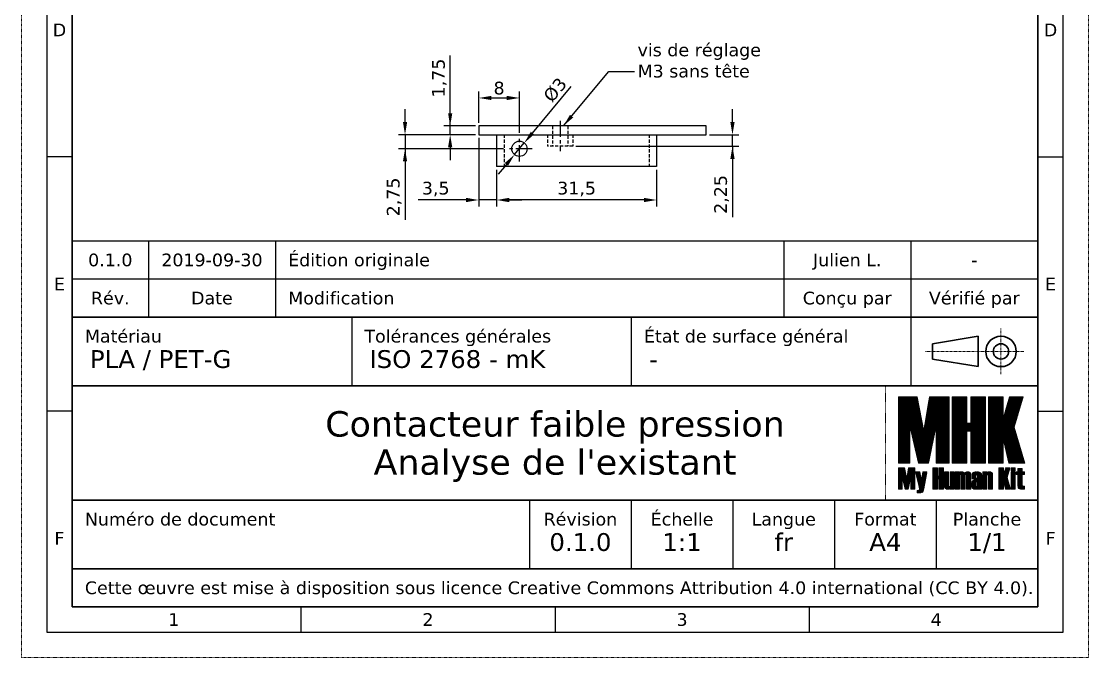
# Model space of a CAD drawing. Header units: millimetres. Extents: x 0 to 210, y 0 to 297.
# Drawn here: x 0 to 210, y 0 to 125.2 of the extents above; entities that cross this region are included whole.
import ezdxf
from ezdxf.enums import TextEntityAlignment as Align

# ---------------------------------------------------------------- set-up
doc = ezdxf.new("R2010")
doc.units = ezdxf.units.MM
doc.header["$LTSCALE"] = 0.1
for name, pattern in [('AXES', [2, 1.25, -0.25, 0.25, -0.25]), ('CENTER', [50.8, 31.75, -6.35, 6.35, -6.35]), ('HIDDEN', [9.525, 6.35, -3.175]), ('PHANTOM', [2.5, 1.25, -0.25, 0.25, -0.25, 0.25, -0.25])]:
    doc.linetypes.add(name, pattern=pattern)
for name, color, linetype in [('axe', 2, 'CENTER'), ('cache', 6, 'HIDDEN'), ('cotes', 4, 'Continuous')]:
    doc.layers.add(name, color=color, linetype=linetype)
doc.layers.add('traits_axes', color=2, linetype='AXES', lineweight=15)
doc.layers.add('traits_forts', color=4, linetype='Continuous', lineweight=30)
doc.layers.add('traits_fantomes', color=252, linetype='PHANTOM', lineweight=15, plot=False)
doc.styles.add('cotes', font='DejaVuSansMono.ttf')
doc.styles.add('DejaVu Sans', font='DejaVuSans.ttf')
doc.styles.add('DejaVu Sans Mono', font='DejaVuSansMono.ttf')
doc.dimstyles.new('ISO-25', dxfattribs={"dimtxt": 2.5, "dimasz": 2.5, "dimexe": 1.25, "dimexo": 0.625, "dimtad": 1, "dimtxsty": 'cotes', "dimcen": 0, "dimadec": 0, "dimazin": 0, "dimtfac": 1, "dimtmove": 0, "dimatfit": 3, "dimfxl": 1, "dimarcsym": 0})
pattern_1 = [(45, (-13286.8596, 13180.055), (-1.43684098, 1.43684098), [])]

# ---------------------------------------------------------------- blocks, each defined once
blk = doc.blocks.new('*D25')
at = {"layer": 'cotes', "color": 0, "lineweight": -2}
for p, q in [((75.49, 105.38), (75.49, 107.88)), ((89.38, 102.88), (74.24, 102.88)), ((75.49, 102.88), (75.49, 100.12)), ((94.88, 100.12), (74.24, 100.12)), ((75.49, 100.12), (75.49, 86.15)), ((75.49, 97.62), (75.49, 95.12))]:
    blk.add_line(p, q, dxfattribs=at)
at = {"layer": 'cotes', "color": 0}
for points in [[(75.08, 105.38), (75.91, 105.38), (75.49, 102.88)], [(75.91, 97.62), (75.08, 97.62), (75.49, 100.12)]]:
    blk.add_solid(points, dxfattribs=at)
at = {"layer": 'Defpoints', "color": 0}
for p in [(90, 102.88), (75.49, 100.12), (95.5, 100.12)]:
    blk.add_point(p, dxfattribs=at)
at = {"layer": 'cotes', "color": 0, "insert": (73.36, 90.64), "char_height": 2.5, "attachment_point": 5, "rotation": 90, "style": 'cotes'}
blk.add_mtext('2,75', dxfattribs=at)
blk = doc.blocks.new('*D26')
at = {"layer": 'cotes', "color": 0, "lineweight": -2}
for p, q in [((84.37, 104.62), (84.37, 118.45)), ((84.37, 107.12), (84.37, 109.62)), ((89.38, 104.62), (83.12, 104.62)), ((84.37, 102.88), (84.37, 104.62)), ((89.38, 102.88), (83.12, 102.88)), ((84.37, 100.38), (84.37, 97.87))]:
    blk.add_line(p, q, dxfattribs=at)
at = {"layer": 'cotes', "color": 0}
for points in [[(83.96, 107.12), (84.79, 107.12), (84.37, 104.62)], [(84.79, 100.38), (83.96, 100.38), (84.37, 102.88)]]:
    blk.add_solid(points, dxfattribs=at)
at = {"layer": 'Defpoints', "color": 0}
for p in [(84.37, 104.62), (90, 104.62), (90, 102.88)]:
    blk.add_point(p, dxfattribs=at)
at = {"layer": 'cotes', "color": 0, "insert": (82.26, 114.04), "char_height": 2.5, "attachment_point": 5, "rotation": 90, "style": 'cotes'}
blk.add_mtext('1,75', dxfattribs=at)
blk = doc.blocks.new('*D27')
at = {"layer": 'cotes', "color": 0, "lineweight": -2}
for p, q in [((90, 105.25), (90, 111.36)), ((98, 103.25), (98, 111.36)), ((92.5, 110.11), (95.5, 110.11))]:
    blk.add_line(p, q, dxfattribs=at)
at = {"layer": 'cotes', "color": 0}
for points in [[(92.5, 110.53), (92.5, 109.7), (90, 110.11)], [(95.5, 109.7), (95.5, 110.53), (98, 110.11)]]:
    blk.add_solid(points, dxfattribs=at)
at = {"layer": 'Defpoints', "color": 0}
for p in [(98, 110.11), (90, 104.62), (98, 102.62)]:
    blk.add_point(p, dxfattribs=at)
at = {"layer": 'cotes', "color": 0, "insert": (94, 112.04), "char_height": 2.5, "attachment_point": 5, "style": 'cotes'}
blk.add_mtext('8', dxfattribs=at)
blk = doc.blocks.new('*D28')
at = {"layer": 'cotes', "color": 0, "lineweight": -2}
for p, q in [((90, 102.25), (90, 88.79)), ((93.5, 96), (93.5, 88.79)), ((87.5, 90.04), (78.06, 90.04)), ((93.5, 90.04), (90, 90.04)), ((96, 90.04), (98.5, 90.04))]:
    blk.add_line(p, q, dxfattribs=at)
at = {"layer": 'cotes', "color": 0}
for points in [[(87.5, 89.62), (87.5, 90.46), (90, 90.04)], [(96, 90.46), (96, 89.62), (93.5, 90.04)]]:
    blk.add_solid(points, dxfattribs=at)
at = {"layer": 'Defpoints', "color": 0}
for p in [(90, 102.88), (93.5, 96.62), (90, 90.04)]:
    blk.add_point(p, dxfattribs=at)
at = {"layer": 'cotes', "color": 0, "insert": (81.53, 92.18), "char_height": 2.5, "attachment_point": 5, "style": 'cotes'}
blk.add_mtext('3,5', dxfattribs=at)
blk = doc.blocks.new('*D29')
at = {"layer": 'cotes', "color": 0, "lineweight": -2}
for p, q in [((93.5, 96), (93.5, 88.79)), ((125, 96), (125, 88.79)), ((122.5, 90.04), (96, 90.04))]:
    blk.add_line(p, q, dxfattribs=at)
at = {"layer": 'cotes', "color": 0}
for points in [[(96, 90.46), (96, 89.62), (93.5, 90.04)], [(122.5, 89.62), (122.5, 90.46), (125, 90.04)]]:
    blk.add_solid(points, dxfattribs=at)
at = {"layer": 'Defpoints', "color": 0}
for p in [(93.5, 96.62), (125, 96.62), (93.5, 90.04)]:
    blk.add_point(p, dxfattribs=at)
at = {"layer": 'cotes', "color": 0, "insert": (109.25, 92.18), "char_height": 2.5, "attachment_point": 5, "style": 'cotes'}
blk.add_mtext('31,5', dxfattribs=at)
blk = doc.blocks.new('*D30')
at = {"layer": 'cotes', "color": 0, "lineweight": -2}
for p, q in [((100.56, 103.2), (108.2, 112.39)), ((97.04, 98.97), (98.96, 101.28)), ((95.44, 97.05), (93.84, 95.13))]:
    blk.add_line(p, q, dxfattribs=at)
at = {"layer": 'cotes', "color": 0}
for points in [[(100.24, 103.47), (100.88, 102.93), (98.96, 101.28)], [(95.76, 96.78), (95.12, 97.32), (97.04, 98.97)]]:
    blk.add_solid(points, dxfattribs=at)
at = {"layer": 'Defpoints', "color": 0}
for p in [(98.96, 101.28), (97.04, 98.97)]:
    blk.add_point(p, dxfattribs=at)
at = {"layer": 'cotes', "color": 0, "insert": (105.04, 111.7), "char_height": 2.5, "attachment_point": 5, "rotation": 50.2523, "style": 'cotes'}
blk.add_mtext('%%c3', dxfattribs=at)
blk = doc.blocks.new('*D31')
at = {"layer": 'cotes', "color": 0, "lineweight": -2}
for p, q in [((139.92, 105.38), (139.92, 107.88)), ((135.38, 102.88), (141.17, 102.88)), ((139.92, 100.62), (139.92, 102.88)), ((109.12, 100.62), (141.17, 100.62)), ((139.92, 100.62), (139.92, 86.65)), ((139.92, 98.12), (139.92, 95.62))]:
    blk.add_line(p, q, dxfattribs=at)
at = {"layer": 'cotes', "color": 0}
for points in [[(139.5, 105.38), (140.34, 105.38), (139.92, 102.88)], [(140.34, 98.12), (139.5, 98.12), (139.92, 100.62)]]:
    blk.add_solid(points, dxfattribs=at)
at = {"layer": 'Defpoints', "color": 0}
for p in [(134.75, 102.88), (139.92, 102.88), (108.5, 100.62)]:
    blk.add_point(p, dxfattribs=at)
at = {"layer": 'cotes', "color": 0, "insert": (137.78, 91.14), "char_height": 2.5, "attachment_point": 5, "rotation": 90, "style": 'cotes'}
blk.add_mtext('2,25', dxfattribs=at)
blk = doc.blocks.new('A$C1864972283')
at = {"lineweight": 0, "true_color": 0xff6b40}
h = blk.add_hatch(dxfattribs=at)
h.set_pattern_fill('ANSI31', color=11, scale=0.64, style=0)
h.set_pattern_definition(pattern_1)
h.paths.add_polyline_path([(-745.1, 310.5), (-854.2, 310.5), (-854.2, 623.2), (-917.9, 310.5), (-1002.2, 310.5), (-1075.2, 623.2), (-1075.2, 310.5), (-1170.8, 310.5), (-1170.8, 867.5), (-1013.5, 867.5), (-957.5, 578.5), (-909, 867.5), (-745.1, 867.5)])
h.paths.add_polyline_path([(-440.5, 310.5), (-562.9, 310.5), (-562.9, 577.7), (-597.1, 577.7), (-597.1, 310.5), (-719.4, 310.5), (-719.4, 867.5), (-597.1, 867.5), (-597.1, 645.3), (-562.9, 645.3), (-562.9, 867.5), (-440.5, 867.5)])
h.paths.add_polyline_path([(-109.2, 310.5), (-243.6, 310.5), (-290.6, 517.1), (-290.6, 310.5), (-413, 310.5), (-413, 867.5), (-290.6, 867.5), (-290.6, 681.8), (-237, 867.5), (-123.6, 867.5), (-198.9, 613.5)])
h.paths.add_polyline_path([(-189.1, 244.5), (-224.5, 244.5), (-224.5, 270.4), (-189.1, 270.4)])
at = {"lineweight": 0, "true_color": 0x3d6999}
h = blk.add_hatch(dxfattribs=at)
h.set_pattern_fill('ANSI31', color=147, scale=0.64, style=0)
h.set_pattern_definition(pattern_1)
h.paths.add_polyline_path([(-1032.3, 92.5), (-1067.2, 92.5), (-1067.2, 192.4), (-1087.6, 92.5), (-1114.5, 92.5), (-1137.8, 192.4), (-1137.8, 92.5), (-1168.3, 92.5), (-1168.3, 270.4), (-1118.1, 270.4), (-1100.2, 178.1), (-1084.7, 270.4), (-1032.3, 270.4)])
h.paths.add_polyline_path([(-791.6, 92.5), (-830.7, 92.5), (-830.7, 177.9), (-841.6, 177.9), (-841.6, 92.5), (-880.7, 92.5), (-880.7, 270.4), (-841.6, 270.4), (-841.6, 199.5), (-830.7, 199.5), (-830.7, 270.4), (-791.6, 270.4)])
h.paths.add_polyline_path([(-506.4, 119.4), (-506.4, 119.4)])
h.paths.add_polyline_path([(-229.2, 92.5), (-272.1, 92.5), (-287.1, 158.5), (-287.1, 92.5), (-326.2, 92.5), (-326.2, 270.4), (-287.1, 270.4), (-287.1, 211.1), (-270, 270.4), (-233.8, 270.4), (-257.8, 189.3)])
h.paths.add_polyline_path([(-189.1, 92.5), (-224.5, 92.5), (-224.5, 236.6), (-189.1, 236.6)])
edge = h.paths.add_edge_path()
edge.add_spline(control_points=[(-958.1, 93.2), (-961, 78.6), (-964.7, 69.7), (-969.5, 66.6)], knot_values=[0, 0, 0, 0, 1, 1, 1, 1], degree=3, periodic=0)
edge.add_spline(control_points=[(-969.5, 66.6), (-974.3, 63.5), (-980.9, 62), (-989.3, 62)], knot_values=[0, 0, 0, 0, 1, 1, 1, 1], degree=3, periodic=0)
edge.add_line((-930.7, 236.6), (-958.1, 93.2))
edge.add_line((-989.3, 62), (-1014, 62))
edge.add_line((-1014, 62), (-1014, 81.3))
edge.add_spline(control_points=[(-1014, 81.3), (-1004.7, 81.3), (-999, 81.8), (-996.7, 82.7)], knot_values=[0, 0, 0, 0, 1, 1, 1, 1], degree=3, periodic=0)
edge.add_spline(control_points=[(-996.7, 82.7), (-994.5, 83.6), (-993.4, 86.3), (-993.4, 90.8)], knot_values=[0, 0, 0, 0, 1, 1, 1, 1], degree=3, periodic=0)
edge.add_spline(control_points=[(-993.4, 90.8), (-993.4, 95.2), (-998.5, 118.5), (-1008.6, 160.6)], knot_values=[0, 0, 0, 0, 1, 1, 1, 1], degree=3, periodic=0)
edge.add_line((-1008.6, 160.6), (-1027, 236.6))
edge.add_line((-1027, 236.6), (-991.6, 236.6))
edge.add_line((-991.6, 236.6), (-976.9, 160.4))
edge.add_line((-976.9, 160.4), (-965.2, 236.6))
edge.add_line((-965.2, 236.6), (-930.7, 236.6))
edge = h.paths.add_edge_path()
edge.add_spline(control_points=[(-736.3, 97.3), (-740.8, 92.8), (-748.1, 90.5), (-758.1, 90.5)], knot_values=[0, 0, 0, 0, 1, 1, 1, 1], degree=3, periodic=0)
edge.add_spline(control_points=[(-758.1, 90.5), (-765.1, 90.5), (-771.1, 92.4), (-776.2, 96)], knot_values=[0, 0, 0, 0, 1, 1, 1, 1], degree=3, periodic=0)
edge.add_spline(control_points=[(-776.2, 96), (-781.3, 99.7), (-783.8, 104.5), (-783.8, 110.5)], knot_values=[0, 0, 0, 0, 1, 1, 1, 1], degree=3, periodic=0)
edge.add_line((-701, 92.5), (-736.3, 92.5))
edge.add_line((-736.3, 92.5), (-736.3, 97.3))
edge.add_line((-783.8, 110.5), (-783.8, 236.6))
edge.add_line((-783.8, 236.6), (-748.6, 236.6))
edge.add_line((-748.6, 236.6), (-748.6, 119.4))
edge.add_spline(control_points=[(-748.6, 119.4), (-748.6, 115), (-746.5, 112.8), (-742.4, 112.8)], knot_values=[0, 0, 0, 0, 1, 1, 1, 1], degree=3, periodic=0)
edge.add_spline(control_points=[(-742.4, 112.8), (-738.3, 112.8), (-736.3, 115), (-736.3, 119.2)], knot_values=[0, 0, 0, 0, 1, 1, 1, 1], degree=3, periodic=0)
edge.add_line((-736.3, 119.2), (-736.3, 236.6))
edge.add_line((-736.3, 236.6), (-701, 236.6))
edge.add_line((-701, 236.6), (-701, 92.5))
edge = h.paths.add_edge_path()
edge.add_spline(control_points=[(-598.1, 207.6), (-598.1, 212), (-600.1, 214.2), (-604.1, 214.2)], knot_values=[0, 0, 0, 0, 1, 1, 1, 1], degree=3, periodic=0)
edge.add_spline(control_points=[(-604.1, 214.2), (-608.3, 214.2), (-610.3, 212.1), (-610.3, 207.9)], knot_values=[0, 0, 0, 0, 1, 1, 1, 1], degree=3, periodic=0)
edge.add_line((-562.8, 92.5), (-598.1, 92.5))
edge.add_line((-598.1, 92.5), (-598.1, 207.6))
edge.add_line((-610.3, 207.9), (-610.3, 92.5))
edge.add_line((-610.3, 92.5), (-645.6, 92.5))
edge.add_line((-645.6, 92.5), (-645.6, 207.9))
edge.add_spline(control_points=[(-645.6, 207.9), (-645.6, 212.3), (-647.6, 214.5), (-651.7, 214.5)], knot_values=[0, 0, 0, 0, 1, 1, 1, 1], degree=3, periodic=0)
edge.add_spline(control_points=[(-651.7, 214.5), (-655.8, 214.5), (-657.9, 212.4), (-657.9, 208.1)], knot_values=[0, 0, 0, 0, 1, 1, 1, 1], degree=3, periodic=0)
edge.add_line((-657.9, 208.1), (-657.9, 92.5))
edge.add_line((-657.9, 92.5), (-693.1, 92.5))
edge.add_line((-693.1, 92.5), (-693.1, 236.6))
edge.add_line((-693.1, 236.6), (-657.9, 236.6))
edge.add_line((-657.9, 236.6), (-657.9, 231.5))
edge.add_spline(control_points=[(-657.9, 231.5), (-653, 235.5), (-645.7, 237.6), (-635.9, 237.6)], knot_values=[0, 0, 0, 0, 1, 1, 1, 1], degree=3, periodic=0)
edge.add_spline(control_points=[(-635.9, 237.6), (-627.7, 237.6), (-620.3, 234.3), (-613.6, 227.7)], knot_values=[0, 0, 0, 0, 1, 1, 1, 1], degree=3, periodic=0)
edge.add_spline(control_points=[(-613.6, 227.7), (-607.4, 234.3), (-598.9, 237.6), (-588.1, 237.6)], knot_values=[0, 0, 0, 0, 1, 1, 1, 1], degree=3, periodic=0)
edge.add_spline(control_points=[(-588.1, 237.6), (-582, 237.6), (-576.3, 235.7), (-570.9, 232)], knot_values=[0, 0, 0, 0, 1, 1, 1, 1], degree=3, periodic=0)
edge.add_spline(control_points=[(-570.9, 232), (-565.5, 228.3), (-562.8, 223.2), (-562.8, 216.7)], knot_values=[0, 0, 0, 0, 1, 1, 1, 1], degree=3, periodic=0)
edge.add_line((-562.8, 216.7), (-562.8, 92.5))
edge = h.paths.add_edge_path()
edge.add_spline(control_points=[(-502.3, 98.1), (-504.9, 93), (-512.5, 90.5), (-525, 90.5)], knot_values=[0, 0, 0, 0, 1, 1, 1, 1], degree=3, periodic=0)
edge.add_spline(control_points=[(-525, 90.5), (-544.3, 90.5), (-553.9, 98), (-553.9, 113.1)], knot_values=[0, 0, 0, 0, 1, 1, 1, 1], degree=3, periodic=0)
edge.add_line((-471, 92.5), (-502.3, 92.5))
edge.add_line((-502.3, 92.5), (-502.3, 98.1))
edge.add_line((-553.9, 113.1), (-553.9, 142))
edge.add_spline(control_points=[(-553.9, 142), (-553.9, 148.5), (-551.6, 154.1), (-546.9, 158.9)], knot_values=[0, 0, 0, 0, 1, 1, 1, 1], degree=3, periodic=0)
edge.add_spline(control_points=[(-546.9, 158.9), (-542.2, 163.7), (-532.8, 169.7), (-518.6, 176.9)], knot_values=[0, 0, 0, 0, 1, 1, 1, 1], degree=3, periodic=0)
edge.add_spline(control_points=[(-518.6, 176.9), (-510.5, 181), (-506.4, 184.3), (-506.4, 186.8)], knot_values=[0, 0, 0, 0, 1, 1, 1, 1], degree=3, periodic=0)
edge.add_line((-506.4, 186.8), (-506.4, 208.1))
edge.add_spline(control_points=[(-506.4, 208.1), (-506.4, 212.9), (-508.4, 215.2), (-512.4, 215.2)], knot_values=[0, 0, 0, 0, 1, 1, 1, 1], degree=3, periodic=0)
edge.add_spline(control_points=[(-512.4, 215.2), (-517.1, 215.2), (-519.4, 209.5), (-519.4, 198)], knot_values=[0, 0, 0, 0, 1, 1, 1, 1], degree=3, periodic=0)
edge.add_spline(control_points=[(-519.4, 198), (-519.4, 195.9), (-519.3, 192.8), (-519, 188.8)], knot_values=[0, 0, 0, 0, 1, 1, 1, 1], degree=3, periodic=0)
edge.add_spline(control_points=[(-519, 188.8), (-518.7, 184.7), (-518.5, 181.7), (-518.5, 179.6)], knot_values=[0, 0, 0, 0, 1, 1, 1, 1], degree=3, periodic=0)
edge.add_line((-518.5, 179.6), (-552.6, 179.6))
edge.add_line((-552.6, 179.6), (-552.6, 208.4))
edge.add_spline(control_points=[(-552.6, 208.4), (-552.6, 227.8), (-538.6, 237.6), (-510.5, 237.6)], knot_values=[0, 0, 0, 0, 1, 1, 1, 1], degree=3, periodic=0)
edge.add_spline(control_points=[(-510.5, 237.6), (-484.2, 237.6), (-471, 227.4), (-471, 207.2)], knot_values=[0, 0, 0, 0, 1, 1, 1, 1], degree=3, periodic=0)
edge.add_line((-471, 207.2), (-471, 92.5))
edge = h.paths.add_edge_path()
edge.add_spline(control_points=[(-506.4, 156.5), (-514.5, 154.5), (-518.5, 150.9), (-518.5, 145.6)], knot_values=[0, 0, 0, 0, 1, 1, 1, 1], degree=3, periodic=0)
edge.add_line((-506.4, 119.4), (-506.4, 156.5))
edge.add_spline(control_points=[(-512.2, 112.8), (-508.3, 112.8), (-506.4, 115), (-506.4, 119.4)], knot_values=[0, 0, 0, 0, 1, 1, 1, 1], degree=3, periodic=0)
edge.add_spline(control_points=[(-518.5, 119.4), (-518.5, 115), (-516.4, 112.8), (-512.2, 112.8)], knot_values=[0, 0, 0, 0, 1, 1, 1, 1], degree=3, periodic=0)
edge.add_line((-518.5, 145.6), (-518.5, 119.4))
edge = h.paths.add_edge_path()
edge.add_spline(control_points=[(-415.2, 208.1), (-415.2, 212.5), (-417.2, 214.7), (-421.2, 214.7)], knot_values=[0, 0, 0, 0, 1, 1, 1, 1], degree=3, periodic=0)
edge.add_spline(control_points=[(-421.2, 214.7), (-425.3, 214.7), (-427.3, 212.6), (-427.3, 208.4)], knot_values=[0, 0, 0, 0, 1, 1, 1, 1], degree=3, periodic=0)
edge.add_line((-379.8, 92.5), (-415.2, 92.5))
edge.add_line((-415.2, 92.5), (-415.2, 208.1))
edge.add_line((-427.3, 208.4), (-427.3, 92.5))
edge.add_line((-427.3, 92.5), (-462.7, 92.5))
edge.add_line((-462.7, 92.5), (-462.7, 236.6))
edge.add_line((-462.7, 236.6), (-427.3, 236.6))
edge.add_line((-427.3, 236.6), (-427.3, 231.7))
edge.add_spline(control_points=[(-427.3, 231.7), (-422.6, 235.6), (-415.3, 237.6), (-405.5, 237.6)], knot_values=[0, 0, 0, 0, 1, 1, 1, 1], degree=3, periodic=0)
edge.add_spline(control_points=[(-405.5, 237.6), (-399.1, 237.6), (-393.2, 235.8), (-387.9, 232.3)], knot_values=[0, 0, 0, 0, 1, 1, 1, 1], degree=3, periodic=0)
edge.add_spline(control_points=[(-387.9, 232.3), (-382.5, 228.9), (-379.8, 223.8), (-379.8, 217.1)], knot_values=[0, 0, 0, 0, 1, 1, 1, 1], degree=3, periodic=0)
edge.add_line((-379.8, 217.1), (-379.8, 92.5))
edge = h.paths.add_edge_path()
edge.add_spline(control_points=[(-134, 92.5), (-150, 92.5), (-159.5, 94.9), (-162.7, 99.7)], knot_values=[0, 0, 0, 0, 1, 1, 1, 1], degree=3, periodic=0)
edge.add_spline(control_points=[(-162.7, 99.7), (-165.8, 104.5), (-167.4, 113.7), (-167.4, 127.4)], knot_values=[0, 0, 0, 0, 1, 1, 1, 1], degree=3, periodic=0)
edge.add_line((-111.7, 92.5), (-134, 92.5))
edge.add_line((-167.4, 127.4), (-167.4, 215.2))
edge.add_line((-167.4, 215.2), (-183.1, 215.2))
edge.add_line((-183.1, 215.2), (-183.1, 236.6))
edge.add_line((-183.1, 236.6), (-167.4, 236.6))
edge.add_line((-167.4, 236.6), (-167.4, 265.6))
edge.add_line((-167.4, 265.6), (-132, 265.6))
edge.add_line((-132, 265.6), (-132, 236.6))
edge.add_line((-132, 236.6), (-112.9, 236.6))
edge.add_line((-112.9, 236.6), (-112.9, 215.2))
edge.add_line((-112.9, 215.2), (-132, 215.2))
edge.add_line((-132, 215.2), (-132, 127.6))
edge.add_spline(control_points=[(-132, 127.6), (-132, 123.4), (-130.7, 120.6), (-128.2, 119.1)], knot_values=[0, 0, 0, 0, 1, 1, 1, 1], degree=3, periodic=0)
edge.add_spline(control_points=[(-128.2, 119.1), (-125.7, 117.7), (-120.2, 116.9), (-111.7, 116.9)], knot_values=[0, 0, 0, 0, 1, 1, 1, 1], degree=3, periodic=0)
edge.add_line((-111.7, 116.9), (-111.7, 92.5))
at = {"color": 11, "lineweight": 0, "true_color": 0xff6b40}
for points in [[(-745.1, 310.5), (-854.2, 310.5), (-854.2, 623.2), (-917.9, 310.5), (-1002.2, 310.5), (-1075.2, 623.2), (-1075.2, 310.5), (-1170.8, 310.5), (-1170.8, 867.5), (-1013.5, 867.5), (-957.5, 578.5), (-909, 867.5), (-745.1, 867.5)], [(-440.5, 310.5), (-562.9, 310.5), (-562.9, 577.7), (-597.1, 577.7), (-597.1, 310.5), (-719.4, 310.5), (-719.4, 867.5), (-597.1, 867.5), (-597.1, 645.3), (-562.9, 645.3), (-562.9, 867.5), (-440.5, 867.5)], [(-109.2, 310.5), (-243.6, 310.5), (-290.6, 517.1), (-290.6, 310.5), (-413, 310.5), (-413, 867.5), (-290.6, 867.5), (-290.6, 681.8), (-237, 867.5), (-123.6, 867.5), (-198.9, 613.5)], [(-189.1, 244.5), (-224.5, 244.5), (-224.5, 270.4), (-189.1, 270.4)]]:
    blk.add_lwpolyline(points, close=True, dxfattribs=at)
at = {"color": 147, "lineweight": 0, "true_color": 0x3d6999}
for points in [[(-1032.3, 92.5), (-1067.2, 92.5), (-1067.2, 192.4), (-1087.6, 92.5), (-1114.5, 92.5), (-1137.8, 192.4), (-1137.8, 92.5), (-1168.3, 92.5), (-1168.3, 270.4), (-1118.1, 270.4), (-1100.2, 178.1), (-1084.7, 270.4), (-1032.3, 270.4)], [(-791.6, 92.5), (-830.7, 92.5), (-830.7, 177.9), (-841.6, 177.9), (-841.6, 92.5), (-880.7, 92.5), (-880.7, 270.4), (-841.6, 270.4), (-841.6, 199.5), (-830.7, 199.5), (-830.7, 270.4), (-791.6, 270.4)], [(-229.2, 92.5), (-272.1, 92.5), (-287.1, 158.5), (-287.1, 92.5), (-326.2, 92.5), (-326.2, 270.4), (-287.1, 270.4), (-287.1, 211.1), (-270, 270.4), (-233.8, 270.4), (-257.8, 189.3)], [(-189.1, 92.5), (-224.5, 92.5), (-224.5, 236.6), (-189.1, 236.6)], [(-506.4, 119.4), (-506.4, 119.4)]]:
    blk.add_lwpolyline(points, close=True, dxfattribs=at)
for points in [[(-1008.6, 160.6), (-1027, 236.6), (-991.6, 236.6), (-976.9, 160.4), (-965.2, 236.6), (-930.7, 236.6)], [(-930.7, 236.6), (-958.1, 93.2)], [(-783.8, 110.5), (-783.8, 236.6), (-748.6, 236.6), (-748.6, 119.4)], [(-736.3, 119.2), (-736.3, 236.6), (-701, 236.6), (-701, 92.5)], [(-657.9, 208.1), (-657.9, 92.5), (-693.1, 92.5), (-693.1, 236.6), (-657.9, 236.6), (-657.9, 231.5)], [(-610.3, 207.9), (-610.3, 92.5), (-645.6, 92.5), (-645.6, 207.9)], [(-562.8, 92.5), (-598.1, 92.5), (-598.1, 207.6)], [(-562.8, 216.7), (-562.8, 92.5)], [(-518.5, 179.6), (-552.6, 179.6), (-552.6, 208.4)], [(-506.4, 186.8), (-506.4, 208.1)], [(-471, 207.2), (-471, 92.5)], [(-427.3, 208.4), (-427.3, 92.5), (-462.7, 92.5), (-462.7, 236.6), (-427.3, 236.6), (-427.3, 231.7)], [(-379.8, 92.5), (-415.2, 92.5), (-415.2, 208.1)], [(-379.8, 217.1), (-379.8, 92.5)], [(-167.4, 127.4), (-167.4, 215.2), (-183.1, 215.2), (-183.1, 236.6), (-167.4, 236.6), (-167.4, 265.6), (-132, 265.6), (-132, 236.6), (-112.9, 236.6), (-112.9, 215.2), (-132, 215.2), (-132, 127.6)], [(-701, 92.5), (-736.3, 92.5), (-736.3, 97.3)], [(-553.9, 113.1), (-553.9, 142)], [(-518.5, 145.6), (-518.5, 119.4)], [(-506.4, 119.4), (-506.4, 156.5)], [(-471, 92.5), (-502.3, 92.5), (-502.3, 98.1)], [(-111.7, 92.5), (-134, 92.5)], [(-111.7, 116.9), (-111.7, 92.5)], [(-989.3, 62), (-1014, 62), (-1014, 81.3)]]:
    blk.add_lwpolyline(points, dxfattribs=at)
for points in [[(-657.9, 231.5), (-653, 235.5), (-645.7, 237.6), (-635.9, 237.6)], [(-651.7, 214.5), (-655.8, 214.5), (-657.9, 212.4), (-657.9, 208.1)], [(-645.6, 207.9), (-645.6, 212.3), (-647.6, 214.5), (-651.7, 214.5)], [(-635.9, 237.6), (-627.7, 237.6), (-620.3, 234.3), (-613.6, 227.7)], [(-613.6, 227.7), (-607.4, 234.3), (-598.9, 237.6), (-588.1, 237.6)], [(-604.1, 214.2), (-608.3, 214.2), (-610.3, 212.1), (-610.3, 207.9)], [(-598.1, 207.6), (-598.1, 212), (-600.1, 214.2), (-604.1, 214.2)], [(-588.1, 237.6), (-582, 237.6), (-576.3, 235.7), (-570.9, 232)], [(-570.9, 232), (-565.5, 228.3), (-562.8, 223.2), (-562.8, 216.7)], [(-552.6, 208.4), (-552.6, 227.8), (-538.6, 237.6), (-510.5, 237.6)], [(-512.4, 215.2), (-517.1, 215.2), (-519.4, 209.5), (-519.4, 198)], [(-519.4, 198), (-519.4, 195.9), (-519.3, 192.8), (-519, 188.8)], [(-519, 188.8), (-518.7, 184.7), (-518.5, 181.7), (-518.5, 179.6)], [(-518.6, 176.9), (-510.5, 181), (-506.4, 184.3), (-506.4, 186.8)], [(-506.4, 208.1), (-506.4, 212.9), (-508.4, 215.2), (-512.4, 215.2)], [(-510.5, 237.6), (-484.2, 237.6), (-471, 227.4), (-471, 207.2)], [(-427.3, 231.7), (-422.6, 235.6), (-415.3, 237.6), (-405.5, 237.6)], [(-421.2, 214.7), (-425.3, 214.7), (-427.3, 212.6), (-427.3, 208.4)], [(-415.2, 208.1), (-415.2, 212.5), (-417.2, 214.7), (-421.2, 214.7)], [(-405.5, 237.6), (-399.1, 237.6), (-393.2, 235.8), (-387.9, 232.3)], [(-387.9, 232.3), (-382.5, 228.9), (-379.8, 223.8), (-379.8, 217.1)], [(-993.4, 90.8), (-993.4, 95.2), (-998.5, 118.5), (-1008.6, 160.6)], [(-996.7, 82.7), (-994.5, 83.6), (-993.4, 86.3), (-993.4, 90.8)], [(-958.1, 93.2), (-961, 78.6), (-964.7, 69.7), (-969.5, 66.6)], [(-776.2, 96), (-781.3, 99.7), (-783.8, 104.5), (-783.8, 110.5)], [(-758.1, 90.5), (-765.1, 90.5), (-771.1, 92.4), (-776.2, 96)], [(-736.3, 97.3), (-740.8, 92.8), (-748.1, 90.5), (-758.1, 90.5)], [(-748.6, 119.4), (-748.6, 115), (-746.5, 112.8), (-742.4, 112.8)], [(-742.4, 112.8), (-738.3, 112.8), (-736.3, 115), (-736.3, 119.2)], [(-553.9, 142), (-553.9, 148.5), (-551.6, 154.1), (-546.9, 158.9)], [(-525, 90.5), (-544.3, 90.5), (-553.9, 98), (-553.9, 113.1)], [(-546.9, 158.9), (-542.2, 163.7), (-532.8, 169.7), (-518.6, 176.9)], [(-502.3, 98.1), (-504.9, 93), (-512.5, 90.5), (-525, 90.5)], [(-506.4, 156.5), (-514.5, 154.5), (-518.5, 150.9), (-518.5, 145.6)], [(-518.5, 119.4), (-518.5, 115), (-516.4, 112.8), (-512.2, 112.8)], [(-512.2, 112.8), (-508.3, 112.8), (-506.4, 115), (-506.4, 119.4)], [(-162.7, 99.7), (-165.8, 104.5), (-167.4, 113.7), (-167.4, 127.4)], [(-134, 92.5), (-150, 92.5), (-159.5, 94.9), (-162.7, 99.7)], [(-132, 127.6), (-132, 123.4), (-130.7, 120.6), (-128.2, 119.1)], [(-128.2, 119.1), (-125.7, 117.7), (-120.2, 116.9), (-111.7, 116.9)], [(-1014, 81.3), (-1004.7, 81.3), (-999, 81.8), (-996.7, 82.7)], [(-969.5, 66.6), (-974.3, 63.5), (-980.9, 62), (-989.3, 62)]]:
    blk.add_open_spline(points, degree=3, dxfattribs=at)
at = {"layer": 'traits_fantomes'}
blk.add_lwpolyline([(-1280, 0), (-1280, 960), (0, 960), (0, 0)], close=True, dxfattribs=at)

msp = doc.modelspace()

# ---------------------------------------------------------------- linework, layer by layer
for p, q in [((93.5, 102.875), (93.5, 96.625)), ((125, 102.875), (125, 96.625)), ((10, 98.5), (5, 98.5)), ((125, 96.625), (93.5, 96.625)), ((200, 98.5), (205, 98.5)), ((10, 82), (200, 82)), ((25, 82), (25, 74.5)), ((50, 82), (50, 74.5)), ((150, 82), (150, 74.5)), ((175, 82), (175, 74.5)), ((10, 74.5), (200, 74.5)), ((25, 74.5), (25, 67)), ((50, 74.5), (50, 67)), ((150, 74.5), (150, 67)), ((175, 74.5), (175, 67)), ((65, 67), (65, 53.5)), ((120, 67), (120, 53.5)), ((175, 67), (175, 53.5)), ((10, 48.5), (5, 48.5)), ((200, 48.5), (205, 48.5)), ((100, 31), (100, 17.5)), ((120, 31), (120, 17.5)), ((140, 31), (140, 17.5)), ((160, 31), (160, 17.5)), ((180, 31), (180, 17.5)), ((55, 10), (55, 5)), ((105, 10), (105, 5)), ((155, 10), (155, 5))]:
    msp.add_line(p, q)
for points in [[(5, 5), (205, 5), (205, 292), (5, 292)], [(90, 104.625), (90, 102.875), (134.75, 102.875), (134.75, 104.625)]]:
    msp.add_lwpolyline(points, close=True)
msp.add_circle((98, 100.125), 1.5)
at = {"layer": 'axe'}
for p, q in [((106, 105.625), (106, 99.625)), ((98, 97.625), (98, 102.625)), ((100.5, 100.125), (95.5, 100.125))]:
    msp.add_line(p, q, dxfattribs=at)
at = {"layer": 'cache'}
for p, q in [((104.5, 104.625), (104.5, 100.625)), ((107.5, 104.625), (107.5, 100.625)), ((95, 102.875), (95, 96.625)), ((103.5, 102.875), (103.5, 100.625)), ((108.5, 102.875), (108.5, 100.625)), ((123.5, 102.875), (123.5, 96.625)), ((108.5, 100.625), (103.5, 100.625)), ((108.5, 100.625), (103.5, 100.625))]:
    msp.add_line(p, q, dxfattribs=at)
at = {"layer": 'traits_axes'}
for p, q in [((192.75, 55.75), (192.75, 64.75)), ((197.25, 60.25), (177.75, 60.25))]:
    msp.add_line(p, q, dxfattribs=at)
at = {"layer": 'traits_fantomes'}
msp.add_lwpolyline([(0, 0), (210, 0), (210, 297), (0, 297)], close=True, dxfattribs=at)
at = {"layer": 'traits_forts'}
for p, q in [((10, 74.5), (10, 82)), ((200, 82), (200, 74.5)), ((188.25, 63.25), (179.25, 61.75)), ((188.25, 63.25), (188.25, 57.25)), ((179.25, 61.75), (179.25, 58.75)), ((188.25, 57.25), (179.25, 58.75))]:
    msp.add_line(p, q, dxfattribs=at)
for points in [[(10, 10), (200, 10), (200, 287), (10, 287)], [(10, 53.5), (10, 67), (200, 67), (200, 53.5)], [(10, 31), (10, 53.5), (200, 53.5), (200, 31)], [(10, 17.5), (10, 31), (200, 31), (200, 17.5)], [(10, 10), (10, 17.5), (200, 17.5), (200, 10)]]:
    msp.add_lwpolyline(points, close=True, dxfattribs=at)
msp.add_lwpolyline([(200, 74.5), (200, 67), (10, 67), (10, 74.5)], dxfattribs=at)
for radius in [3, 1.5]:
    msp.add_circle((192.75, 60.25), radius, dxfattribs=at)

# ---------------------------------------------------------------- block references
at = {"layer": 'traits_forts', "xscale": 0.0234375, "yscale": 0.0234375, "zscale": 0.0234375}
msp.add_blockref('A$C1864972283', (200, 31), dxfattribs=at)

# ---------------------------------------------------------------- texts
at = {"style": 'DejaVu Sans Mono'}
for s, p in [('D', (7.5, 123.5)), ('D', (202.5, 123.5)), ('E', (7.5, 73.5)), ('E', (202.5, 73.5)), ('F', (7.5, 23.5)), ('F', (202.5, 23.5)), ('1', (30, 7.5)), ('2', (80, 7.5)), ('3', (130, 7.5)), ('4', (180, 7.5))]:
    msp.add_text(s, height=2.5, dxfattribs=at).set_placement(p, align=Align.MIDDLE_CENTER)
at = {"style": 'DejaVu Sans'}
for s, height, p in [('Édition originale', 2.5, (52.5, 77)), ('Modification', 2.5, (52.5, 69.5)), ('État de surface général', 2.5, (122.5, 62)), ('Matériau', 2.5, (12.5, 62)), ('Tolérances générales', 2.5, (67.5, 62)), ('PLA / PET-G', 3.5, (13.5, 57)), ('ISO 2768 - mK', 3.5, (68.5, 57)), ('-', 3.5, (123.5, 57)), ('Numéro de document', 2.5, (12.5, 26)), ('Cette œuvre est mise à disposition sous licence Creative Commons Attribution 4.0 international (CC BY 4.0).', 2.5, (12.5, 12.5))]:
    msp.add_text(s, height=height, dxfattribs=at).set_placement(p)
for s, height, style, p in [('0.1.0', 2.5, 'DejaVu Sans Mono', (17.5, 77)), ('2019-09-30', 2.5, 'DejaVu Sans Mono', (37.5, 77)), ('Julien L.', 2.5, 'DejaVu Sans', (162.5, 77)), ('-', 2.5, 'DejaVu Sans', (187.5, 77)), ('Rév.', 2.5, 'DejaVu Sans', (17.5, 69.5)), ('Date', 2.5, 'DejaVu Sans', (37.5, 69.5)), ('Conçu par', 2.5, 'DejaVu Sans', (162.5, 69.5)), ('Vérifié par', 2.5, 'DejaVu Sans', (187.5, 69.5)), ('Contacteur faible pression', 5, 'DejaVu Sans', (105, 43.5)), ("Analyse de l'existant", 5, 'DejaVu Sans', (105, 36)), ('Révision', 2.5, 'DejaVu Sans', (110, 26)), ('Échelle', 2.5, 'DejaVu Sans', (130, 26)), ('Langue', 2.5, 'DejaVu Sans', (150, 26)), ('Format', 2.5, 'DejaVu Sans', (170, 26)), ('Planche', 2.5, 'DejaVu Sans', (190, 26)), ('0.1.0', 3.5, 'DejaVu Sans Mono', (110, 21)), ('1:1', 3.5, 'DejaVu Sans Mono', (130, 21)), ('fr', 3.5, 'DejaVu Sans Mono', (150, 21)), ('A4', 3.5, 'DejaVu Sans Mono', (170, 21)), ('1/1', 3.5, 'DejaVu Sans Mono', (190, 21))]:
    msp.add_text(s, height=height, dxfattribs=dict(style=style)).set_placement(p, align=Align.CENTER)
at = {"layer": 'cotes', "insert": (121.246, 114.099), "char_height": 2.5, "attachment_point": 7, "style": 'cotes'}
msp.add_mtext('{vis de réglage\\PM3 sans tête}', dxfattribs=at)

# ---------------------------------------------------------------- dimensions: what is measured, and where the dimension line sits
at = {"layer": 'cotes'}
for base, p1, p2, picture, middle in [((84.373, 104.625), (90, 102.875), (90, 104.625), '*D26', (84.373, 114.036)), ((75.493, 100.125), (90, 102.875), (95.5, 100.125), '*D25', (75.493, 90.635)), ((139.919, 102.875), (108.5, 100.625), (134.75, 102.875), '*D31', (139.919, 91.135))]:
    dim = msp.add_linear_dim(base=base, p1=p1, p2=p2, angle=90, dimstyle='ISO-25', dxfattribs=at)
    dim.commit()
    dim.dimension.update_dxf_attribs({"geometry": picture, "text_midpoint": middle, "dimtype": 160})
for base, p1, p2, picture, middle in [((98, 110.114), (90, 104.625), (98, 102.625), '*D27', (94, 112.036)), ((90, 90.039), (93.5, 96.625), (90, 102.875), '*D28', (81.53, 92.177)), ((93.5, 90.039), (125, 96.625), (93.5, 96.625), '*D29', (109.25, 92.177))]:
    dim = msp.add_linear_dim(base=base, p1=p1, p2=p2, dimstyle='ISO-25', dxfattribs=at)
    dim.commit()
    dim.dimension.update_dxf_attribs({"geometry": picture, "text_midpoint": middle})
dim = msp.add_diameter_dim_2p(p1=(97.041, 98.972), p2=(98.959, 101.278), dimstyle='ISO-25', dxfattribs=at)
dim.commit()
dim.dimension.update_dxf_attribs({"geometry": '*D30', "text_midpoint": (106.57, 110.43), "dimtype": 163})

# ---------------------------------------------------------------- leaders
at = {"layer": 'cotes', "annotation_type": 0, "has_hookline": 1, "hookline_direction": 0, "text_width": 28.552}
msp.add_leader([(106.668, 104.625), (115.621, 115.349), (120.621, 115.349)], dimstyle='ISO-25', override={"dimtad": 0}, dxfattribs=at)

doc.saveas('drawing.dxf')
